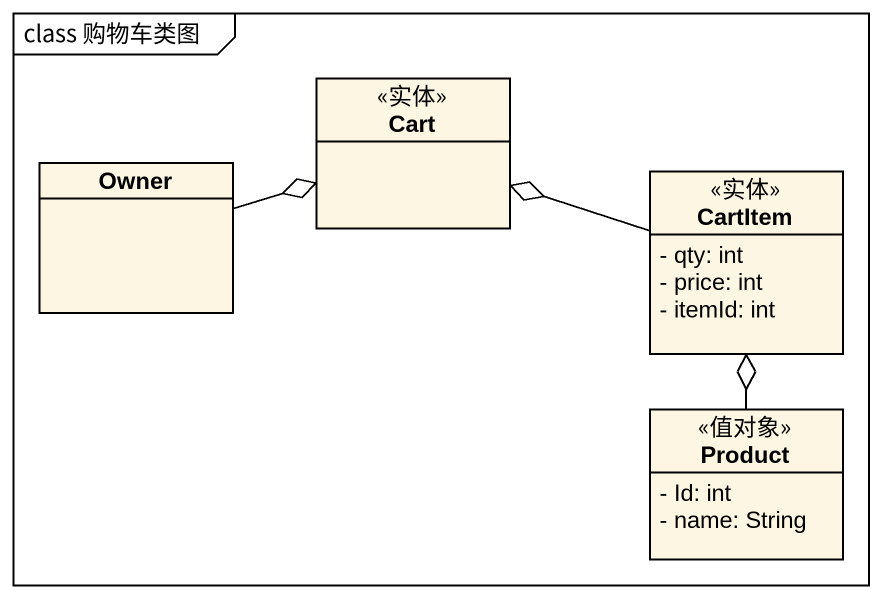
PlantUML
@startuml
mainframe class 购物车类图
hide circle
hide empty members
skinparam classAttributeIconSize 0
class Cart <<实体>>
class Owner
class CartItem <<实体>> {
  - qty: int
  - price: int
  - itemId: int
}
class Product <<值对象>> {
  - Id: int
  - name: String
}
Owner -right-o Cart
CartItem -left-o Cart
Product -up-o CartItem
@enduml
